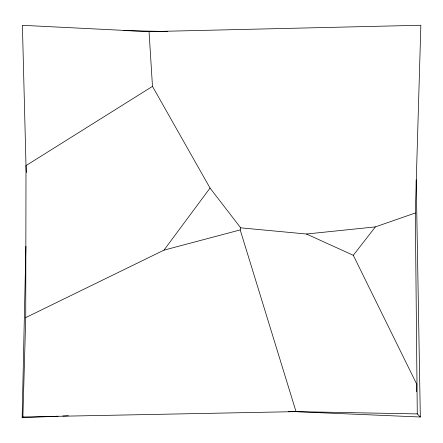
<?xml version="1.0" encoding="UTF-8"?>
<svg xmlns="http://www.w3.org/2000/svg" width="443" height="443" viewBox="0 0 443 443"><rect width="100%" height="100%" fill="white"/><g stroke="black" fill="none" stroke-linecap="round" stroke-linejoin="round"><path stroke-width="0.66" d="M25.727 317.592L25.999 165.604L22.405 25.312L149.053 31.652L420.85 25.257L415.318 213.005L417.284 413.912L296.035 411.63L22.892 416.99L25.727 317.592L163.971 250.145L240.2 229.923L240.671 227.835L210.037 188.065L152.481 86.379L149.053 31.652M416.641 391.778L416.785 384.302L353.292 255.301L306.462 234.015L240.671 227.835M58 416.204L22.15 417.743L25.91 246.253M163.971 250.145L210.037 188.065M353.292 255.301L375.376 226.894L415.318 213.005M22.15 417.743L23.097 416.78M152.481 86.379L25.999 165.604L26.353 172.482M306.462 234.015L375.376 226.894M62.828 415.994L68.344 415.755M123.27 30.617L167.471 31.508M288.271 411.37L420.318 417.001L416.193 179.836M417.073 413.696L420.318 417.001M240.2 229.923L296.035 411.63"/></g></svg>
